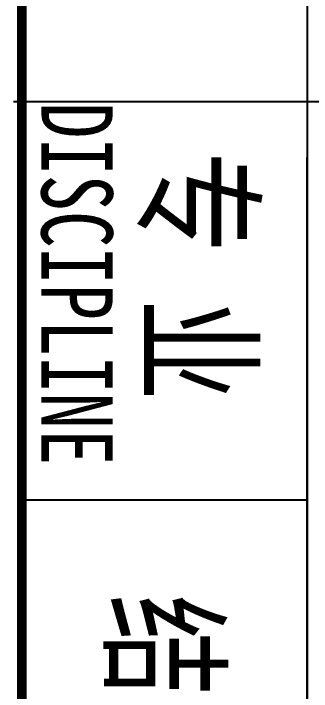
# Model space of a CAD drawing. Header units: millimetres. Extents: x 539196 to 807275, y 431843 to 1156631.
# Drawn here: x 620633 to 622110, y 433869 to 437235 of the extents above; entities that cross this region are included whole.
import ezdxf

# ---------------------------------------------------------------- set-up
doc = ezdxf.new("R2010")
doc.units = ezdxf.units.MM
doc.header["$MEASUREMENT"] = 0
doc.styles.add('-宋体', font='', dxfattribs={"width": 0.8})
doc.styles.get('-宋体').set_extended_font_data('SimSun')

# ---------------------------------------------------------------- blocks, each defined once
blk = doc.blocks.new('图签11')
for p, q in [((3665960.4, -346170.3), (3665960.4, -355199.7)), ((3661955.9, -354170.3), (3668755.9, -354170.3)), ((3668755.9, -354170.3), (3666155.9, -354170.3)), ((3668884.5, -354170.3), (3666210.2, -354170.3)), ((3667358.9, -354170.3), (3667358.9, -355170.3))]:
    blk.add_line(p, q)
at = {"const_width": 34}
blk.add_lwpolyline([(3661955.9, -355170.3), (3668755.9, -355170.3)], dxfattribs=at)
at = {"style": '-宋体', "width": 0.75}
for s, height, p in [('专', 350, (3666134.9, -354728.1)), ('业', 350, (3666652.4, -354729.1)), ('结构', 350, (3667690.4, -354847.3)), ('DISCIPLINE', 250, (3665960.8, -355101.9))]:
    blk.add_text(s, height=height, dxfattribs=at).set_placement(p)

msp = doc.modelspace()

# ---------------------------------------------------------------- block references
at = {"xscale": 1.41428571427241, "yscale": 1.41428571427241, "zscale": 1.414285714285714, "rotation": 270}
msp.add_blockref('图签11', (1122986.5, 5621512.1), dxfattribs=at)

doc.saveas('drawing.dxf')
